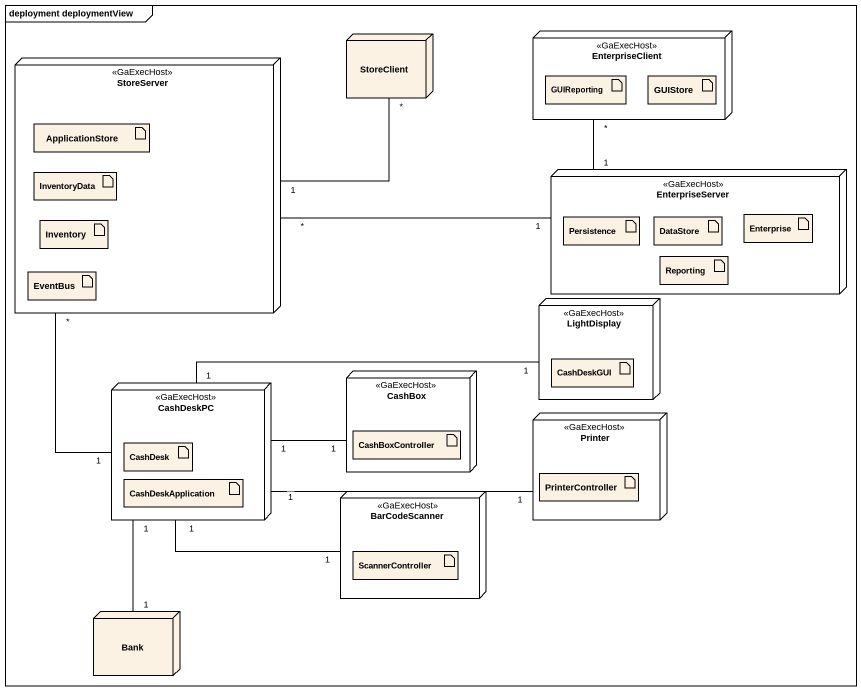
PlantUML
@startuml
mainframe deployment deploymentView
node StoreClient
node EnterpriseClient <<GaExecHost>> {
  artifact GUIReporting
  artifact GUIStore
}
node StoreServer <<GaExecHost>> {
  artifact ApplicationStore
  artifact InventoryData
  artifact Inventory
  artifact EventBus
}
node EnterpriseServer <<GaExecHost>> {
  artifact Persistence
  artifact DataStore
  artifact Enterprise
  artifact Reporting
}
node LightDisplay <<GaExecHost>> {
  artifact CashDeskGUI
}
node CashDeskPC <<GaExecHost>> {
  artifact CashDesk
  artifact CashDeskApplication
}
node CashBox <<GaExecHost>> {
  artifact CashBoxController
}
node Printer <<GaExecHost>> {
  artifact PrinterController
}
node BarCodeScanner <<GaExecHost>> {
  artifact ScannerController
}
node Bank
StoreClient "*" -left- "1" StoreServer
EnterpriseClient "*" -- "1" EnterpriseServer
StoreServer "*" -right- "1" EnterpriseServer
StoreServer "*" -- "1" CashDeskPC
LightDisplay "1" -left- "1" CashDeskPC
CashDeskPC "1" -right- "1" CashBox
CashDeskPC "1" -right- "1" Printer
CashDeskPC "1" -right- "1" BarCodeScanner
Bank "1" -up- "1" CashDeskPC
@enduml
